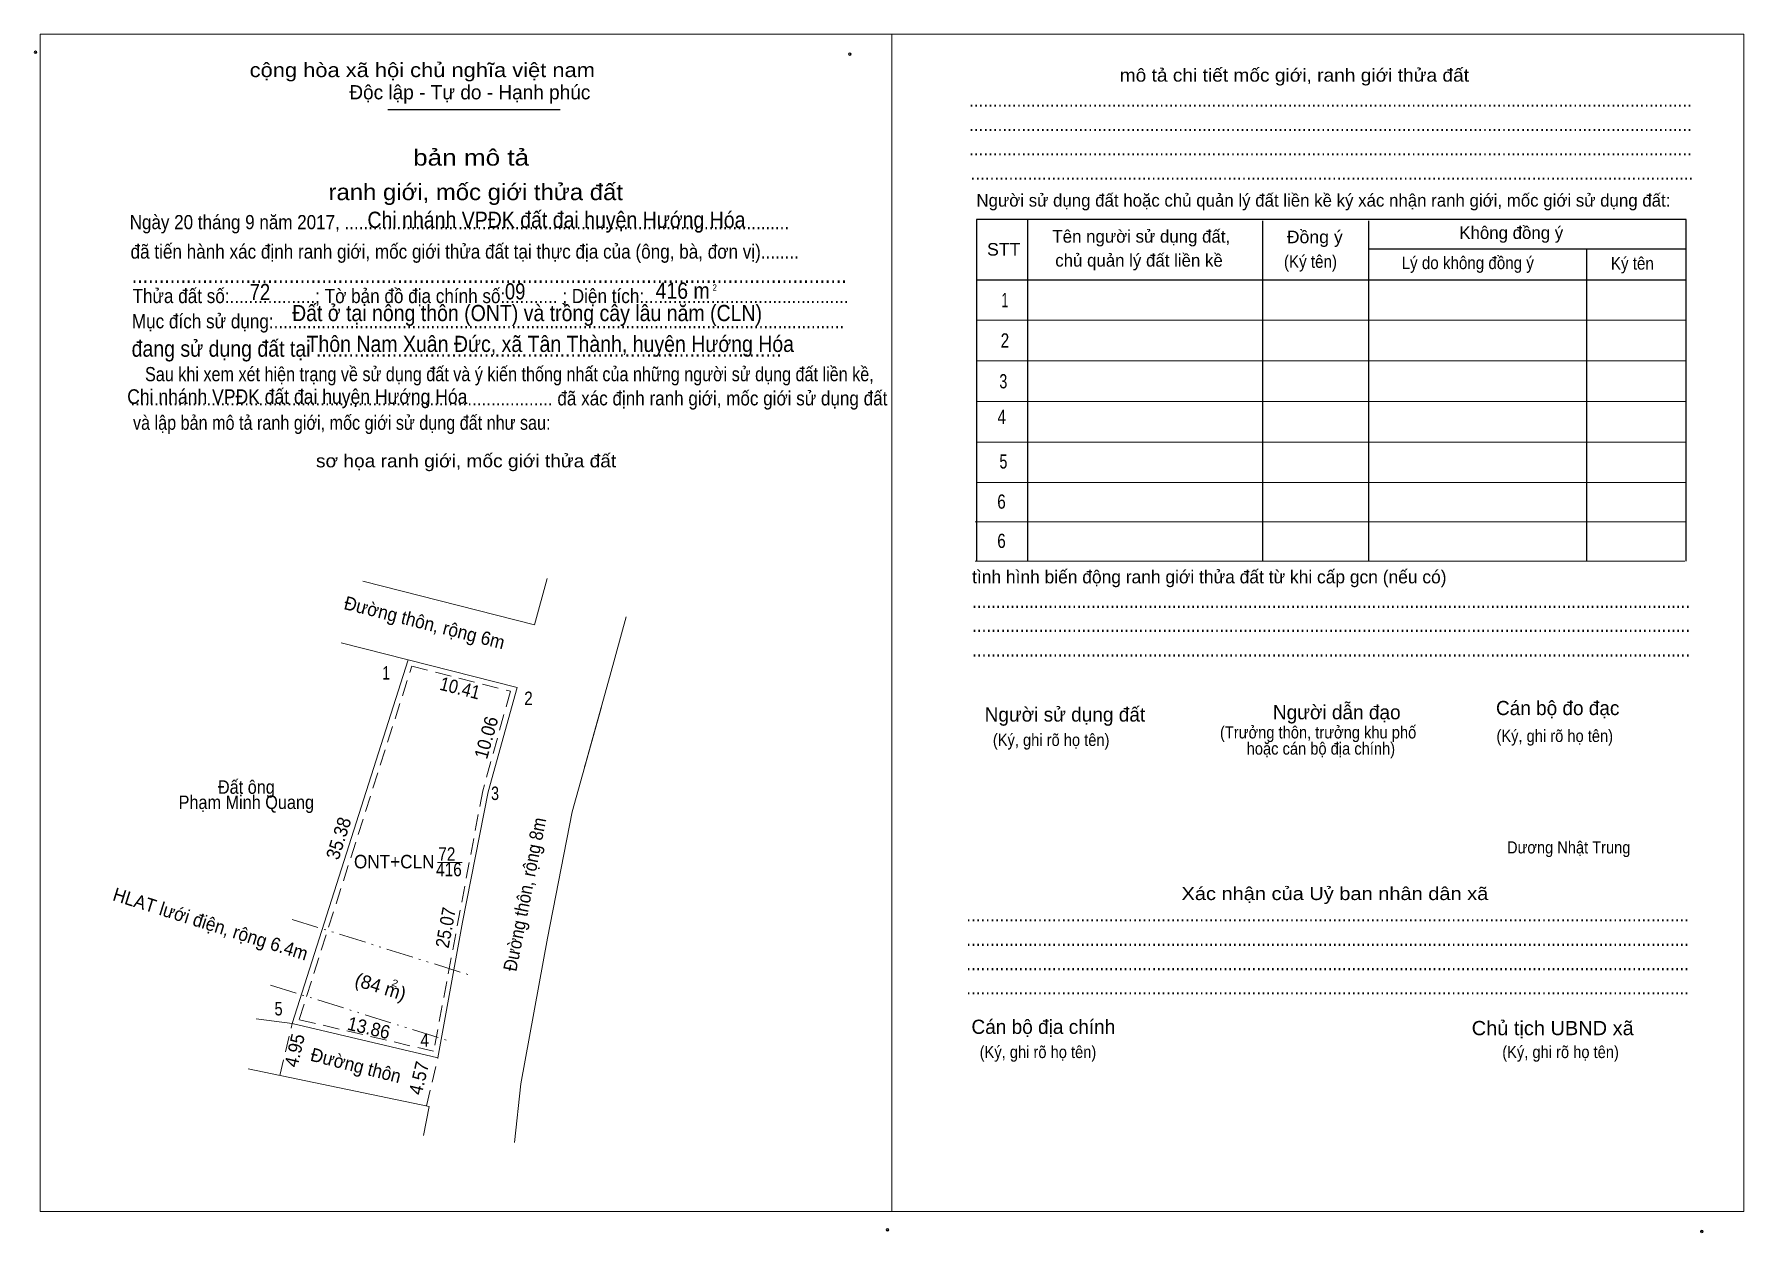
# Model space of a CAD drawing. Header units: metres. Extents: x 539095 to 539956, y 1836570 to 1836920.
# Drawn here: x 539797.2 to 539955.5, y 1836569.9 to 1836680.9 of the extents above; entities that cross this region are included whole.
import ezdxf
from ezdxf.enums import TextEntityAlignment as Align

# ---------------------------------------------------------------- set-up
doc = ezdxf.new("R2010")
doc.units = ezdxf.units.M
doc.header["$LTSCALE"] = 0.5
doc.header["$PDMODE"] = 32
doc.header["$PDSIZE"] = 0.25
for name, pattern in [('DASH_DOUBLE_DOT', [9.2, 5, -1.2, 0.3, -1.2, 0.3, -1.2]), ('DOTTED', [1.5, 0.3, -1.2]), ('MEDIUM_DASHED', [4.5, 3, -1.5])]:
    doc.linetypes.add(name, pattern=pattern)
for name, color, linetype, lineweight in [('1', 7, 'DOTTED', 13), ('10', 7, 'Continuous', 13), ('13', 7, 'Continuous', 13), ('17', 7, 'Continuous', 13), ('23', 7, 'Continuous', 13), ('59', 7, 'DASH_DOUBLE_DOT', 13), ('63', 7, 'Continuous', 13), ('7', 7, 'Continuous', 13), ('8', 7, 'Continuous', 13)]:
    doc.layers.add(name, color=color, linetype=linetype, lineweight=lineweight)
doc.layers.add('25', color=7, linetype='Continuous')

msp = doc.modelspace()

# ---------------------------------------------------------------- linework, layer by layer
at = {"layer": '1', "linetype": 'MEDIUM_DASHED'}
msp.add_lwpolyline([(539832.17, 1836622.37), (539841.31, 1836620.05), (539838.74, 1836610.83), (539834.19, 1836586.69), (539821.73, 1836589.62)], close=True, dxfattribs=at)
at = {"layer": '10'}
msp.add_line((539821.09, 1836589.26), (539831.84, 1836622.97), dxfattribs=at)
at = {"layer": '23'}
for p, q in [((539821.09, 1836589.26), (539817.74, 1836589.71)), ((539821.09, 1836589.26), (539817.74, 1836589.71)), ((539821.09, 1836589.26), (539834.58, 1836586.08)), ((539817, 1836585.05), (539833.76, 1836581.58))]:
    msp.add_line(p, q, dxfattribs=at)
for points in [[(539834.58, 1836586.08), (539836.86, 1836598.66), (539839.23, 1836610.72), (539841.93, 1836620.41)], [(539841.68, 1836578.22), (539842.27, 1836583.66), (539844.72, 1836597.17), (539847.02, 1836608.87), (539849.73, 1836618.61)]]:
    msp.add_lwpolyline(points, dxfattribs=at)
at = {"layer": '59'}
for p, q in [((539821.09, 1836598.91), (539837.39, 1836593.8)), ((539819.07, 1836592.83), (539835.72, 1836587.61))]:
    msp.add_line(p, q, dxfattribs=at)
at = {"layer": '63'}
for p, q in [((539834.56, 1836604.18), (539836.84, 1836604.18)), ((539833.76, 1836581.58), (539833.24, 1836578.89))]:
    msp.add_line(p, q, dxfattribs=at)
at = {"layer": '63', "linetype": 'MEDIUM_DASHED'}
for p, q in [((539819.95, 1836584.44), (539821.09, 1836589.26)), ((539833.53, 1836581.63), (539834.58, 1836586.08))]:
    msp.add_line(p, q, dxfattribs=at)
at = {"layer": '7', "lineweight": 25}
for p, q in [((539829.95, 1836673.95), (539845.9, 1836673.95)), ((539889.18, 1836663.76), (539889.18, 1836632.1)), ((539910.95, 1836663.65), (539910.95, 1836632.1)), ((539920.77, 1836663.65), (539920.77, 1836632.1)), ((539920.77, 1836661.05), (539950.19, 1836661.05)), ((539940.97, 1836661.05), (539940.97, 1836632.1)), ((539884.46, 1836658.19), (539950.19, 1836658.19))]:
    msp.add_line(p, q, dxfattribs=at)
at = {"layer": '7'}
for p, q in [((539884.46, 1836654.43), (539950.19, 1836654.43)), ((539884.46, 1836650.67), (539950.19, 1836650.67)), ((539884.46, 1836646.9), (539950.19, 1836646.9)), ((539884.46, 1836643.14), (539950.19, 1836643.14)), ((539884.46, 1836639.38), (539950.19, 1836639.38)), ((539884.34, 1836635.74), (539950.08, 1836635.74)), ((539884.46, 1836635.74), (539950.19, 1836635.74)), ((539884.34, 1836632.1), (539950.08, 1836632.1))]:
    msp.add_line(p, q, dxfattribs=at)
for points in [[(539797.74, 1836680.94), (539876.63, 1836680.94), (539876.63, 1836571.83), (539797.74, 1836571.83)], [(539876.64, 1836680.94), (539955.53, 1836680.94), (539955.53, 1836571.83), (539876.64, 1836571.83)], [(539876.64, 1836680.94), (539955.53, 1836680.94), (539955.53, 1836571.83), (539876.64, 1836571.83)]]:
    msp.add_lwpolyline(points, close=True, dxfattribs=at)
at = {"layer": '7', "lineweight": 25}
msp.add_lwpolyline([(539950.19, 1836632.1), (539950.19, 1836663.76), (539884.46, 1836663.76), (539884.46, 1836632.1)], dxfattribs=at)
at = {"layer": '7'}
for p in [(539797.32, 1836679.26), (539872.74, 1836679.1), (539876.21, 1836570.14), (539951.63, 1836569.99)]:
    msp.add_point(p, dxfattribs=at)
at = {"layer": '8'}
for p, q in [((539843.53, 1836626.2), (539827.63, 1836630.24)), ((539843.53, 1836626.2), (539844.69, 1836630.49)), ((539825.62, 1836624.55), (539841.93, 1836620.41))]:
    msp.add_line(p, q, dxfattribs=at)
msp.add_lwpolyline([(539852.01, 1836626.96), (539850.55, 1836621.53), (539848.24, 1836613.34), (539848.16, 1836613.05)], dxfattribs=at)

# ---------------------------------------------------------------- texts
at = {"layer": '1'}
for s, width, p in [('72', 0.85, (539835.41, 1836604.34)), ('ONT+CLN', 0.95, (539830.54, 1836603.64)), ('416', 0.85, (539835.605, 1836602.91))]:
    msp.add_text(s, height=1.25, dxfattribs=dict(at, width=width)).set_placement(p, align=Align.CENTER)
at = {"layer": '13'}
for s, height, rotation, width, p in [('Đường thôn, rộng 6m', 1.25, 345.757, 0.95, (539833.1912, 1836625.803)), ('Đường thôn, rộng 8m', 1.25, 78.879, 0.9, (539843.2389, 1836601.1145)), ('HLAT lưới điện, rộng 6.4m', 1.25, 342.594, 0.95, (539813.343, 1836597.8897)), ('2', 0.625, 342.594, 1.25, (539830.5165, 1836592.7133)), ('4.95', 1.25, 76.693, 0.95, (539821.9215, 1836586.6261)), ('Đường thôn', 1.25, 345.757, 0.95, (539826.8362, 1836584.7759)), ('4.57', 1.25, 76.724, 0.95, (539833.4307, 1836584.0665))]:
    msp.add_text(s, height=height, rotation=rotation, dxfattribs=dict(at, width=width)).set_placement(p, align=Align.CENTER)
at = {"layer": '13', "width": 0.9}
for s, p in [('Đất ông', (539816.845, 1836610.55)), ('Phạm Minh Quang', (539816.84, 1836609.14))]:
    msp.add_text(s, height=1.25, dxfattribs=at).set_placement(p, align=Align.CENTER)
at = {"layer": '13'}
msp.add_text('(84 m)', height=1.25, rotation=342.594, dxfattribs=at).set_placement((539829.093, 1836592.0768), align=Align.CENTER)
at = {"layer": '17', "width": 0.9}
msp.add_text('Dương Nhật Trung', height=1.125, dxfattribs=at).set_placement((539933.6, 1836605.02))
at = {"layer": '25', "width": 0.9}
for s, height, p in [('Chi nhánh VPĐK đất đai huyện Hướng Hóa', 1.5, (539828.06, 1836662.99)), ('Đất ở tại nông thôn (ONT) và trồng cây lâu năm (CLN)', 1.5, (539821.08, 1836654.35)), ('Chi nhánh VPĐK đất đai huyện Hướng Hóa', 1.35, (539805.81, 1836646.68))]:
    msp.add_text(s, height=height, dxfattribs=at).set_placement(p)
at = {"layer": '63'}
for s, width, p in [(' 1', 0.75, (539830.14, 1836621.13)), (' 2', 0.85, (539843.37, 1836618.77)), (' 3', 0.8, (539840.25, 1836609.97)), (' 5', 0.8, (539820.2, 1836590.01)), (' 5', 0.8, (539820.2, 1836590.01)), (' 4', 0.85, (539833.76, 1836587.11))]:
    msp.add_text(s, height=1.25, dxfattribs=dict(at, width=width)).set_placement(p, align=Align.RIGHT)
for s, rotation, width, p in [('10.41', 345.764, 0.9, (539836.4863, 1836619.7416)), ('10.06', 74.43, 0.95, (539839.6628, 1836615.5923)), ('35.38', 72.313, 0.95, (539825.9843, 1836606.2351)), ('25.07', 79.313, 0.9, (539835.9137, 1836598.0341)), ('25.07', 79.313, 0.9, (539835.9137, 1836598.0341)), ('13.86', 346.736, 0.95, (539828.0466, 1836588.2506)), ('13.86', 346.736, 0.95, (539828.0466, 1836588.2506))]:
    msp.add_text(s, height=1.25, rotation=rotation, dxfattribs=dict(at, width=width)).set_placement(p, align=Align.CENTER)
at = {"layer": '7'}
for s, height, width, p in [('cộng hòa xã hội chủ nghĩa việt nam', 1.317, 1.15, (539817.15, 1836676.96)), ('........................................................................................................................................................', 1.317, 0.9, (539883.78, 1836674.21)), ('........................................................................................................................................................', 1.317, 0.9, (539883.78, 1836671.96)), ('........................................................................................................................................................', 1.317, 0.9, (539883.78, 1836669.7)), ('........................................................................................................................................................', 1.317, 0.9, (539883.92, 1836667.45)), ('Ngày 20 tháng 9 năm 2017, ..............................................................................................', 1.31, 0.9, (539806.04, 1836662.87)), ('Đồng ý', 1.166, 1.05, (539913.2, 1836661.57)), (' đã tiến hành xác định ranh giới, mốc giới thửa đất tại thực địa của (ông, bà, đơn vị)........', 1.317, 0.9, (539805.68, 1836660.14)), ('STT', 1.166, 1.05, (539885.44, 1836660.42)), ('(Ký tên)', 1.166, 0.9, (539912.94, 1836659.29)), ('Lý do không đồng ý', 1.166, 0.9, (539923.84, 1836659.17)), ('Ký tên', 1.166, 0.9, (539943.22, 1836659.12)), ('....................................................................................................................................', 1.5, 0.9, (539806.24, 1836657.89)), ('72', 1.5, 0.85, (539817.15, 1836656.3)), ('09', 1.5, 0.85, (539840.79, 1836656.36)), ('416 m', 1.5, 0.9, (539854.74, 1836656.42)), ('2', 0.5999, 0.8, (539860.03, 1836657.16)), ('Thửa đất số:..................; Tờ bản đồ địa chính số:........... ; Diện tích:...........................................', 1.317, 0.9, (539806.3, 1836656.02)), ('Mục đích sử dụng:........................................................................................................................', 1.317, 0.9, (539806.24, 1836653.68)), ('Thôn Nam Xuân Đức, xã Tân Thành, huyện Hướng Hóa', 1.5, 0.9, (539822.42, 1836651.49)), ('đang sử dụng đất tại ......................................................................................', 1.5, 0.9, (539806.22, 1836651.05)), ('Sau khi xem xét hiện trạng về sử dụng đất và ý kiến thống nhất của những người sử dụng đất liền kề,', 1.317, 0.85, (539807.46, 1836648.78)), ('......................................................................................... đã xác định ranh giới, mốc giới sử dụng đất', 1.314, 0.9, (539806.11, 1836646.54)), (' và lập bản mô tả ranh giới, mốc giới sử dụng đất như sau:', 1.317, 0.85, (539805.93, 1836644.28)), ('.......................................................................................................................................................', 1.317, 0.9, (539884.06, 1836627.78)), ('.......................................................................................................................................................', 1.317, 0.9, (539884.06, 1836625.54)), ('.......................................................................................................................................................', 1.317, 0.9, (539884.06, 1836623.27)), ('(Ký, ghi rõ họ tên)', 1.129, 0.9, (539932.62, 1836615.35)), ('(Ký, ghi rõ họ tên)', 1.129, 0.9, (539885.98, 1836614.98)), ('........................................................................................................................................................', 1.317, 0.9, (539883.52, 1836598.72)), ('........................................................................................................................................................', 1.317, 0.9, (539883.52, 1836596.45)), ('........................................................................................................................................................', 1.317, 0.9, (539883.52, 1836594.2)), ('........................................................................................................................................................', 1.317, 0.9, (539883.52, 1836591.95)), ('Chủ tịch UBND xã', 1.317, 1.05, (539930.33, 1836588.18)), ('(Ký, ghi rõ họ tên)', 1.129, 0.9, (539884.76, 1836586.06)), ('(Ký, ghi rõ họ tên)', 1.129, 0.9, (539933.16, 1836586.06))]:
    msp.add_text(s, height=height, dxfattribs=dict(at, width=width)).set_placement(p)
for s, height, width, p in [('mô tả chi tiết mốc giới, ranh giới thửa đất', 1.204, 1.1, (539913.905, 1836676.54)), ('bản mô tả', 1.505, 1.2, (539837.66, 1836668.76)), ('ranh giới, mốc giới thửa đất', 1.505, 1.1, (539838.09, 1836665.56)), ('1', 1.317, 0.65, (539887.09, 1836655.64)), ('2', 1.317, 0.8, (539887.1, 1836651.9)), ('3', 1.317, 0.75, (539886.95, 1836648.12)), ('4', 1.317, 0.8, (539886.805, 1836644.83)), ('sơ họa ranh giới, mốc giới thửa đất', 1.204, 1.1, (539837.195, 1836640.8)), ('5', 1.317, 0.75, (539886.96, 1836640.69)), ('6', 1.317, 0.8, (539886.78, 1836636.97)), ('6', 1.317, 0.8, (539886.78, 1836633.33)), ('(Trưởng thôn, trưởng khu phố', 1.129, 0.9, (539916.105, 1836615.68)), ('hoặc cán bộ địa chính)', 1.129, 0.9, (539916.36, 1836614.18)), ('Xác nhận của Uỷ ban nhân dân xã', 1.204, 1.15, (539917.66, 1836600.7))]:
    msp.add_text(s, height=height, dxfattribs=dict(at, width=width)).set_placement(p, align=Align.CENTER)
for s, height, p in [('Độc lập - Tự do - Hạnh phúc', 1.317, (539826.38, 1836674.9)), ('Người sử dụng đất hoặc chủ quản lý đất liền kề ký xác nhận ranh giới, mốc giới sử dụng đất:', 1.166, (539884.46, 1836664.96)), ('Tên người sử dụng đất,', 1.166, (539891.5, 1836661.62)), ('Không đồng ý', 1.166, (539929.18, 1836661.96)), ('chủ quản lý đất liền kề', 1.166, (539891.76, 1836659.4)), ('tình hình biến động ranh giới thửa đất từ khi cấp gcn (nếu có)', 1.204, (539884.06, 1836630.05)), ('Người sử dụng đất', 1.317, (539885.22, 1836617.24)), ('Người dẫn đạo', 1.316, (539911.92, 1836617.45)), ('Cán bộ đo đạc', 1.314, (539932.58, 1836617.84)), ('Cán bộ địa chính', 1.317, (539884, 1836588.3))]:
    msp.add_text(s, height=height, dxfattribs=at).set_placement(p)

doc.saveas('drawing.dxf')
